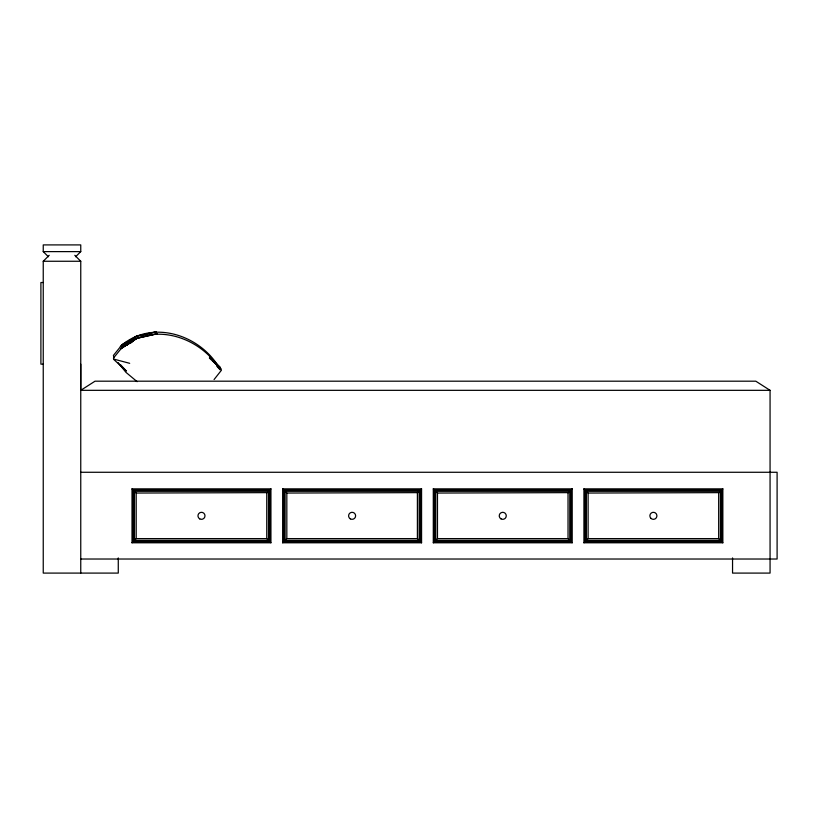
<?xml version="1.0" encoding="UTF-8"?>
<svg xmlns="http://www.w3.org/2000/svg" width="818" height="818" viewBox="0 0 818 818"><rect width="100%" height="100%" fill="white"/><g stroke="black" fill="none" stroke-linecap="round" stroke-linejoin="round"><path stroke-width="1.23" d="M80.757 390.411L80.757 364.153M124.622 343.141L125.962 342.486L124.234 343.836M126.146 344.143L124.132 346.351L126.821 344.214L126.146 344.143L127.547 344.511M214.071 379.542L221.453 370.196L220.87 368.621L209.377 358.069M118.273 557.917L118.273 573.091L43.242 573.091L43.242 261.259L49.213 255.298M75.645 256.74L80.757 251.617L80.757 244.909L43.242 244.909L43.242 251.617L48.364 256.74M132.015 542.784L133.242 541.557L269.705 541.557L270.932 542.784L270.932 488.857L132.015 488.857L132.015 542.784L270.932 542.784M134.459 540.34L136.197 538.612L266.75 538.612L268.488 540.34L268.488 491.301L134.459 491.301L134.459 540.34L268.488 540.34M268.488 491.301L266.75 493.039L266.75 538.612M132.015 488.857L133.242 490.084L269.705 490.084L270.932 488.857M282.65 542.784L283.877 541.557L420.35 541.557L421.567 542.784L421.567 488.857L282.65 488.857L282.65 542.784L421.567 542.784M285.093 540.34L286.832 538.612L417.395 538.612L419.133 540.34L419.133 491.301L285.093 491.301L285.093 540.34L419.133 540.34M419.133 491.301L417.395 493.039L417.395 538.612M282.65 488.857L283.877 490.084L420.35 490.084L421.567 488.857M433.295 542.784L434.522 541.557L570.984 541.557L572.211 542.784L572.211 488.857L433.295 488.857L433.295 542.784L572.211 542.784M435.738 540.34L437.477 538.612L568.029 538.612L569.768 540.34L569.768 491.301L435.738 491.301L435.738 540.34L569.768 540.34M569.768 491.301L568.029 493.039L568.029 538.612M433.295 488.857L434.522 490.084L570.984 490.084L572.211 488.857M583.929 542.784L585.156 541.557L721.629 541.557L722.846 542.784L722.846 488.857L583.929 488.857L583.929 542.784L722.846 542.784M586.373 540.34L588.111 538.612L718.674 538.612L720.413 540.34L720.413 491.301L586.373 491.301L586.373 540.34L720.413 540.34M720.413 491.301L718.674 493.039L718.674 538.612M583.929 488.857L585.156 490.084L721.629 490.084L722.846 488.857M132.107 341.944L122.199 347.323L113.426 358.11L114.009 359.685L126.391 371.055L120.594 364.797M132.557 339.398L121.606 345.298L113.375 355.493L113.968 357.067M133.344 341.034L122.199 347.323C153.191 321.167 200.758 336.975 220.093 369.767L216.77 366.188M133.743 338.57L121.606 345.298C152.588 319.163 200.267 334.91 219.326 367.936L212.69 360.799M128.365 344.255L123.651 345.942L125.215 344.705L130.972 342.885M126.493 342.773L122.976 344.01L130.205 341.065M126.821 344.214L125.215 344.705L127.71 344.623M125.962 342.486L124.448 342.875L126.933 342.814M43.242 251.617L80.757 251.617M43.242 261.259L80.757 261.259L80.757 573.091M43.242 282.517L40.9 282.517L40.9 364.153L43.242 364.153M770.065 390.329L80.757 390.329L95.021 381.188L755.801 381.188L770.065 390.329L770.065 573.091L732.55 573.091L732.55 557.917M80.757 472.272L777.1 472.272L777.1 559.021L80.757 559.021M134.459 491.301L136.197 493.039L267.159 492.64M285.093 491.301L286.832 493.039L417.793 492.64M435.738 491.301L437.477 493.039L568.438 492.64M586.373 491.301L588.111 493.039L719.073 492.64M125.246 342.456L126.647 342.824M114.152 359.214L129.684 363.315M137.138 381.679L125.962 372.354L117.986 362.486M209.469 357.077L220.011 366.893L220.604 368.458M74.786 255.298L80.757 261.259M721.629 490.084L721.629 541.557M588.111 493.039L588.111 538.612M585.156 490.084L585.156 541.557M570.984 490.084L570.984 541.557M437.477 493.039L437.477 538.612M434.522 490.084L434.522 541.557M420.35 490.084L420.35 541.557M286.832 493.039L286.832 538.612M283.877 490.084L283.877 541.557M269.705 490.084L269.705 541.557M136.197 493.039L136.197 538.612M133.242 490.084L133.242 541.557M136.381 336.198L120.307 346.638L137.731 335.513L136.381 336.198L156.453 331.791L136.381 336.198M136.882 338.325L120.808 348.765L138.324 337.537L136.882 338.325L157.046 333.805L136.882 338.325M650.903 518.315A3.517 3.517 0 0 0 656.793 516.731A3.517 3.517 0 0 0 652.478 512.426A3.517 3.517 0 0 0 650.903 518.315M500.994 518.868A3.517 3.517 0 0 0 506.27 515.821A3.517 3.517 0 0 0 500.994 512.774A3.517 3.517 0 0 0 500.994 518.868M350.349 518.868A3.517 3.517 0 0 0 355.625 515.821A3.517 3.517 0 0 0 350.349 512.774A3.517 3.517 0 0 0 350.349 518.868M199.715 518.868A3.517 3.517 0 0 0 204.991 515.821A3.517 3.517 0 0 0 199.715 512.774A3.517 3.517 0 0 0 199.715 518.868"/></g></svg>
